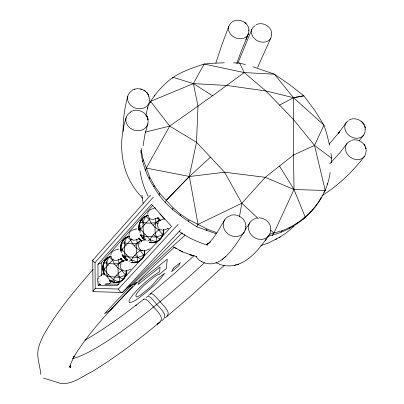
<?xml version="1.0" encoding="UTF-8"?>
<svg xmlns="http://www.w3.org/2000/svg" width="404" height="404" viewBox="0 0 404 404"><rect width="100%" height="100%" fill="white"/><g stroke="black" fill="none" stroke-linecap="round" stroke-linejoin="round"><path stroke-width="0.61" d="M233.426 62.867L239.602 63.054L244.198 72.574L265.893 90.971L279.568 105.106L293.496 97.723L274.387 74.164L252.914 66.781M110.459 280.78L109.469 280.492C112.347 282.436 116.18 283.068 119.468 281.815L119.544 277.341L118.205 273.356L117.968 267.988L118.922 263.433L118.523 259.267M103.843 274.973L103.661 271.655M132.977 262.62L131.911 262.645L134.274 262.792L137.592 262.095L137.759 257.469L136.436 253.389L136.214 247.93L137.178 243.314L136.739 239.128M159.55 239.83C157.136 241.976 153.788 242.87 150.616 242.37L152.813 242.582L156.217 241.834L156.474 237.047L155.176 232.866L154.964 227.311L155.939 222.639L155.459 218.433M122.442 280.017L122.665 279.916C119.483 282.744 114.483 283.128 110.842 280.977L110.454 281.154L107.105 276.452C106.429 269.872 104.924 262.605 109.302 256.929L110.681 256.439C103.005 258.454 100.758 268.443 104.404 274.781L104.328 273.867M122.639 255.394C122.306 256.353 130.901 263.999 124.356 258.388L125.028 256.686C124.472 250 122.846 242.632 127.295 236.865L128.694 236.37C122.589 237.976 119.377 245.046 120.811 250.919M148.334 215.478C141.521 216.554 137.506 224.22 139.087 230.633M104 273.059C102.798 270.205 102.606 266.817 103.56 263.868M110.454 281.154L113.443 279.76L114.978 276.892L116.589 275.124L119.544 277.341L123.18 279.255L124.22 278.225L125.952 275.003L126.614 270.463M128.896 261.262L131.507 259.994L133.118 257.025L134.774 255.207L137.759 257.469L141.4 259.449L142.455 258.409L144.238 255.116L144.935 250.485M158.247 223.261C153.278 221.917 147.819 224.437 142.88 222.064L139.446 223.321L140.486 229.103L150.066 239.683L156.217 241.834L158.413 240.653L161.191 238.047L162.469 235.896L163.317 233.472L163.792 229.497M121.064 251.278L120.751 247.364L121.377 244.011M123.998 278.326L125.992 273.947L126.26 270.19M331.265 162.969L331.613 158.237L330.982 153.414M139.082 227.891L139.173 224.523M142.238 258.499L144.294 254.025L144.612 250.616M160.984 238.128L163.105 233.552L163.428 229.639M143.067 145.799L145.112 133.472L147.834 123.902M120.352 264.413L120.18 266.155L120.67 268.059L121.786 269.67M125.952 275.003L119.544 277.341L107.105 276.452L103.778 273.624L104.212 269.362L103.298 263.62L103.697 263.459C104.52 260.474 106.843 257.949 109.696 256.772M138.744 244.178L138.562 245.955L139.052 247.889L140.188 249.521M147.672 214.443L147.864 212.63L148.647 211.075M366.266 151.162L365.701 147.713L366.054 148.788C364.812 142.521 357.54 138.224 351.465 140.324M121.71 252.818L122.104 249.505L121.129 243.743L121.518 243.597C122.382 240.537 124.76 237.946 127.679 236.724M140.021 232.532L140.486 229.103L149.263 219.362L149.606 218.231M330.144 172.498C325.841 204.278 298.672 229.846 267.882 236.214M97.95 278.462L97.647 280.275L97.975 282.022M110.747 255.293C110.676 251.232 115.165 250.051 118.205 248.995M239.441 216.802L241.834 203.252L265.261 177.326L293.491 154.984L314.514 145.4L323.963 125.139L314.837 110.534L303.869 95.809L289.602 84.623L274.387 74.164L244.198 72.574L204.126 64.034C190.744 68.539 176.553 72.993 166.14 82.977C158.418 90.213 151.253 98.394 147.182 108.287M145.869 115.453L147.808 107.111M99.369 284.694L99.606 283.537M257.399 217.761L241.834 203.252L224.589 172.23L210.489 157.201L189.355 176.528L198.031 224.371L196.798 226.775C180.159 216.271 163.418 204.474 153.848 186.754C146.546 175.801 142.107 163.241 140.799 150.147M127.654 96.536C124.695 107.964 122.776 119.771 123.23 131.608M126.144 117.685C117.519 143.839 120.902 174.392 139.991 195.188M150.207 102.545L150.571 101.348L193.385 83.603L226.886 85.471L265.893 90.971L293.496 97.682L303.869 95.809L293.496 97.723M154.54 96.233L154.904 95.066M120.831 248.632L120.442 248.783L122.104 249.505L130.643 240.026L131.169 238.335M215.847 63.11L221.927 44.617L228.896 26.114M141.057 152.581L141.445 151.359L141.183 148.379M103.05 268.402L102.651 268.569L104.212 269.362L112.524 260.136L112.883 259.014M142.794 161.524L143.314 159.934L141.445 151.359M112.019 307.939L111.408 309.272L109.913 310.711L104.56 313.681L115.211 302.273A174.2 24.528 -42.3 0 1 174.871 244.359L184.8 235.476M172.564 78.295L172.902 77.27L193.385 83.603L212.575 95.778L244.198 72.574M147.197 215.746C143.723 216.807 140.839 219.695 139.824 223.185L139.446 223.321M145.344 170.771L146.258 168.069L169.715 126.093L212.575 95.778M149.212 178.694L149.753 177.154L143.314 159.934M236.739 63.367L241.047 51.692L248.46 33.699M122.119 262.14L122.74 260.439L120.574 258.792L123.488 261.489L122.74 260.439L122.351 260.6L116.17 265.973L117.968 267.988L121.831 270.579L125.568 275.174M153.848 186.754L154.272 185.603L149.753 177.154M237.749 63.479L251.833 29.386M159.206 194.839L159.787 193.344L154.272 185.603M122.432 255.474L124.356 258.388L126.396 254.702L122.104 249.505M165.246 202.884L166.286 200.349L189.294 176.467L196.506 142.274L198 106.242L193.385 83.603L204.126 64.034L212.539 63.261L224.311 62.817M140.723 234.79C140.355 235.951 149.116 243.688 142.693 238.198L143.45 236.385L142.88 222.064L141.92 219.034L142.299 218.907M140.728 235.254L142.693 238.198L144.895 234.31M245.92 39.653L248.132 34.486M257.636 67.327L270.821 38.067M172.478 209.317L173.109 207.868L159.787 193.344M180.199 215.478L180.699 214.398L173.109 207.868M272.22 235.451L273.877 233.128L294.021 189.496L293.491 154.984L293.551 97.738L323.963 125.139L326.745 133.795L329.543 145.152M188.345 221.326L189.027 219.912L180.699 214.398M315.458 206.505L319.958 199.793L321.261 197.177M146.162 216.125L145.783 216.251L142.88 222.064L144.516 224.866M206.181 230.406L206.929 229.028L216.286 232.517L215.701 233.552L196.798 226.775M147.879 240.784L150.066 239.683C151.813 234.982 156.459 232.487 159.535 228.962M224.72 219.821L217.382 232.048L213.024 238.416L208.631 243.339L210.267 241.996L206.893 244.763L208.525 243.425L206.893 244.44L208.287 243.718M146.208 297.501C150 292.92 155.742 304.611 158.782 306.459C161.454 309.858 167.115 314.428 163.63 319.049A50.152 16.165 51.7 0 1 163.403 319.372A1.732 0.561 50.7 0 1 163.226 319.448L162.716 319.226M116.589 275.124L118.205 273.356L121.831 270.579L122.432 269.579M134.774 255.207L136.436 253.389L140.127 250.561L140.733 249.546M244.329 231.962C234.971 245.011 221.311 271.907 201.268 261.499M249.733 222.897L244.864 230.214M130.275 231.588C128.533 233.467 128.659 236.426 130.174 238.4M149.813 294.491L151.141 293.405L153.313 294.511L158.227 299.48L165.554 307.919L167.206 310.232L168.145 312.428L168.094 314.06L167.014 316.372A1.581 0.47 50.4 0 1 166.357 316.216M107.105 276.447L108.393 274.543M346.238 122.579L338.395 133.33L339.456 131.921L329.103 144.147M281.194 232.078L282.184 230.724C295.551 225.578 307.373 216.63 316.276 205.439M236.976 264.655C251.232 260.09 260.353 247.036 268.877 235.567M346.955 143.577L340.102 152.515L329.669 163.958M265.135 240.627L266.382 238.951M289.446 228.225L290.208 227.2M296.864 223.947L297.899 222.579M327.038 184.285L327.775 183.31M323.72 192.496L325.235 190.506L314.514 145.4L293.319 119.347L279.568 105.106M303.338 219.332L305.151 216.953L294.021 189.496L279.492 166.049M319.958 199.793L321.049 198.364M309.888 213.059L310.959 211.666M359.212 140.814L363.696 135.042M101.353 275.462L103.616 272.604M364.438 156.404C352.571 171.71 338.466 185.416 321.978 195.682M93.137 269.296C75.528 289.693 57.747 310.307 44.349 333.81C41.289 339.754 38.249 345.97 37.754 352.743C37.607 360.02 40.188 367.135 40.794 374.356M93.344 259.61L150.606 195.107M153.273 197.208L95.006 262.635L95.198 288.446C94.688 289.208 91.93 291.744 93.531 291.698M98.046 279.083L97.945 264.251L151.465 204.353L171.564 226.371L116.978 285.704L98.086 285.259L98.061 281.553M97.945 264.251L101.273 262.913L152.899 205.232M178.119 224.351L118.417 289.027L95.198 288.446M110.797 309.964C131.027 287.986 152.449 267.135 174.548 247.056M94.228 291.688L122.473 292.44L180.644 229.765M166.286 200.349L189.355 176.528L224.589 172.23L265.261 177.326L294.021 189.496L325.235 190.506M132.633 286.401C111.393 308.903 89.39 331.305 73.25 357.899L74.22 356.111L70.528 364.241L69.847 367.281L70.16 365.509L70.245 367.852L69.963 365.968M134.305 284.679L136.395 282.517M182.047 232.881L129.134 286.492L122.473 292.44M112.676 281.704L111.701 281.563L109.196 283.972L104.934 284.305M231.037 22.801C235.143 18.806 242.254 19.7 246.056 23.679L244.92 22.659M143.243 299.551C145.854 297.309 148.384 301.869 150.192 303.217C153.954 307.838 159.014 311.807 161.332 317.423C161.883 320.271 159.726 323.038 157.277 324.245L160.11 321.912C138.623 339.734 116.372 356.783 92.536 371.372C82.552 376.245 72.26 384.891 60.504 383.391L43.496 378.078M121.099 262.928L121.538 262.504M294.041 226.22L286.562 232.679L279.088 237.608M159.252 220.998C157.085 222.806 156.969 226.184 158.686 228.341M98.894 277.018L100.748 275.73M224.276 265.347L192.163 294.763L167.014 316.372M136.794 282.154L133.704 284.365L127.78 287.178A4.424 2.177 42.6 0 1 127.215 287.289L126.987 287.284M194.112 255.661L174.149 273.685L150.157 293.981M153.101 225.255L159.413 219.781L159.782 219.65L160.565 220.715L157.555 217.953L159.782 219.65M134.386 245.895L137.168 243.314M159.732 274.104L166.291 268.574L167.286 259.161L139.521 281.209L138.138 284.436L160.045 267.014L159.671 271.735L154.621 274.917A21.73 3.394 -41.8 0 0 150.096 278.321L144.829 282.734A20.841 3.257 -41.8 0 0 140.693 286.537L138.33 288.87A24.861 3.873 -41.8 0 0 136.077 291.218L135.375 291.976A22.634 3.53 -41.8 0 0 132.421 295.43C131.138 297.49 128.517 299.808 129.139 302.429A26.644 4.141 -41.9 0 0 130.537 302.606L134.285 300.99A21.887 3.389 -41.8 0 0 137.355 299.046L143.107 294.774A33.648 5.272 -41.9 0 0 145.985 292.446L152.561 286.739A21.154 3.272 -41.9 0 0 156.904 282.548A22.089 3.419 -41.9 0 0 158.222 281.194A21.008 3.247 -41.9 0 0 161.56 277.462L164.6 273.276L158.176 278.23L152.48 285.057A13.009 2.01 -41.8 0 1 149.334 288.037L141.274 294.491A14.231 2.202 -41.8 0 1 138.986 295.94L137.517 296.667A16.306 2.53 -41.8 0 1 136.244 296.965C134.633 295.016 138.254 292.021 139.319 290.274A14.453 2.252 -41.8 0 1 141.602 287.789A13.665 2.131 -41.8 0 1 144.304 285.143L153.586 277.432A14.286 2.227 -41.9 0 1 156.535 275.457A16.625 2.586 -41.8 0 1 159.747 274.089M165.196 317.882L166.105 317.125M224.074 257.868L225.705 256.51M222.043 259.57L223.67 258.217M103.298 263.62L106.444 262.62L109.565 263.65L114.372 263.958L118.917 263.423L122.351 260.6M141.774 241.38L141.006 240.319L137.178 243.314L132.552 243.864L127.639 243.597L124.417 242.617L121.129 243.743M161.605 320.852L162.509 320.104M149.066 210.706L150.535 209.504L153.959 208.373M141.557 241.466L140.627 240.466L137.168 243.304L139.461 243.925M155.929 222.629L159.413 219.781M148.419 295.39L149.288 294.688M144.016 298.945L135.35 305.757L136.264 305.04C119.811 317.685 102.964 329.932 84.906 340.203M126.396 254.702L131.507 259.994L137.592 262.095L140.637 260.237M130.729 231.179L132.164 230.28L136.259 228.805M137.592 262.095L139.905 260.878M104.212 269.362C108.328 274.563 112.342 280.841 119.468 281.815L121.735 280.629M130.133 112.105C136.623 107.55 146.849 111.802 148.076 119.665M131.679 90.511C134.658 88.532 138.602 88.188 141.93 89.441M260.772 245.677L268.579 242.915L280.366 236.875M275.755 239.516L277.003 238.799M349.031 120.049C355.146 116.488 363.969 120.776 365.226 127.669L364.888 126.553L365.499 129.406M189.027 219.912L198.031 224.371L241.834 203.252M145.783 216.251L149.263 219.362L150.354 218.867M127.295 236.865L130.643 240.026L132.254 239.294M109.302 256.929L112.524 260.136L113.585 259.656M119.468 281.815L119.857 281.639M123.18 279.255L123.563 279.078M115.387 282.3L114.994 282.477L113.443 279.76M256.091 24.705C262.12 21.71 270.357 25.664 271.619 32.325M98.086 285.259L100.384 284.244M130.871 269.064C128.497 270.054 125.856 271.791 123.21 270.67M136.572 262.433L137.971 261.933M141.4 259.449L141.779 259.292M134.274 262.792L136.789 262.337M103.778 273.624L104.171 273.457M122.008 254.268L125.028 256.686L137.759 257.469L144.238 255.116M122.947 261.383L127.189 259.615M109.161 281.366L111.297 281.174M145.687 250.52L149.677 248.874M124.356 258.388L124.745 258.232M121.634 258.504C119.074 259.509 116.15 261.373 113.388 259.898M156.217 241.834L156.585 241.683M151.904 242.466L151.53 242.617L150.066 239.683M106.03 259.378L105.631 259.54L106.444 262.62L107.964 265.428M149.222 242.188L150.616 242.37M146.122 240.35L143.46 236.391L156.474 237.047L163.029 234.679M141.38 241.097L144.829 239.754M140.001 239.415L138.814 238.653L141.006 240.319M142.693 238.198L143.067 238.052M164.287 229.972L168.175 228.472M139.728 238.451C137.198 239.395 134.33 241.077 131.638 239.653M123.917 239.415L123.528 239.562L124.417 242.617L125.992 245.425M138.915 229.76L139.107 228.321L138.724 228.457L140.486 229.103M160.736 220.074L164.1 218.862M158.848 217.63L153.06 219.443L150.793 219.044M219.337 264.277C224.695 266.16 230.669 266.564 236.133 264.883M269.175 234.381L282.184 230.724M234.275 265.428L238.845 264.105M230.113 215.504C237.269 212.822 246.016 218.685 245.91 226.432M254.868 218.534L256.964 217.973M145.233 132.133L169.715 126.093L196.506 142.274L210.489 157.201M146.98 215.822L148.167 215.534A13.812 12.135 69.4 0 0 139.026 229.8M128.467 236.451L129.628 236.178M134.416 89.193L134.825 89.102M189.37 176.457L146.258 168.069M121.831 270.579L122.942 270.483M130.643 240.026L132.552 243.864L136.214 247.93L140.127 250.561L142.359 250.374M149.263 219.362L151.237 223.205L154.964 227.311L158.923 229.987L161.736 229.77M100.677 284.628L99.465 284.719M143.885 250.899L141.642 250.52M105.601 283.891L118.953 284.194M134.492 262.701L133.017 262.817L131.507 259.994M161.974 230.164L162.549 230.189M259.272 217.822C264.676 217.973 269.786 222.064 270.725 227.467M219.099 263.792L215.958 262.873M130.931 262.297L132.133 262.549M193.289 255.742L189.804 254.682L196.839 256.631M207.636 245.183C197.536 242.122 187.82 237.582 179.199 231.477M118.922 263.433L121.18 264.024M239.602 63.054L245.374 64.6M193.122 255.687L182.845 252.01L173.735 246.996M140.617 89.001C143.93 89.799 146.96 91.93 148.495 95.011L147.657 93.612L149.061 96.404M111.701 281.563L111.055 281.275M179.477 250.394L182.739 251.955M198.031 224.371L206.929 229.028M160.125 239.102L156.474 237.047L153.464 234.734M173.68 246.965L176.311 248.672M145.516 91.344L144.026 90.329M138.294 238.092L138.981 238.587M314.514 145.4L331.613 158.237M140.759 234.35L143.45 236.385M362.403 122.377L361.146 121.256M245.092 22.816C247.45 24.654 249.031 27.512 249.051 30.532M270.675 230.139L273.877 233.128M164.494 219.079L159.863 213.979M116.17 265.973L114.372 263.958L112.524 260.136M139.779 239.496L140.627 240.466M363.398 123.543L362.343 122.326L364.211 124.846M140.127 250.561L143.864 255.272M150.571 101.348L169.715 126.093M158.923 229.987L162.661 234.825M155.58 208.454L155.858 208.838M155.308 208.065L154.762 207.287M148.172 216.403L149.318 218.044M125.038 256.697L127.704 260.55M147.101 116.69L146.273 115.327L147.101 116.69L147.945 119.533L147.672 118.185M111.075 257.065L111.959 258.651M148.132 196.268C144.198 188.274 141.314 179.745 140.026 170.917M143.137 203.424L141.976 195.127M139.138 229.679L139.34 231.007M92.996 291.622L92.748 260.312M101.273 262.913L101.353 275.811M270.468 227.982A11.494 10.156 33.1 0 1 262.716 239.254A11.494 10.156 33.1 0 1 249.248 231.633A11.494 10.156 33.1 0 1 254.505 218.948M257.5 218.296A11.494 10.156 33.1 0 1 258.484 218.271M245.688 226.407A11.534 10.257 30.8 0 1 236.582 236.507A11.534 10.257 30.8 0 1 223.841 228.184A11.534 10.257 30.8 0 1 229.664 215.943M202.005 261.539A9.842 9.807 14.2 0 1 196.137 256.479M365.019 129.174A10.726 8.812 33.5 0 1 351.404 136.961A10.726 8.812 33.5 0 1 348.263 120.725M365.953 151.54A10.847 8.984 34.5 0 1 357.484 159.646A10.847 8.984 34.5 0 1 345.965 151.581A10.847 8.984 34.5 0 1 350.758 140.9M248.687 29.694A10.499 8.494 23.9 0 1 236.072 38.057A10.499 8.494 23.9 0 1 230.856 23.26M271.241 32.537A10.448 8.428 25.3 0 1 265.377 41.996A10.448 8.428 25.3 0 1 252.747 36.542A10.448 8.428 25.3 0 1 255.247 25.634M147.808 119.407A11.287 9.716 18.2 0 1 140.935 130.351A11.287 9.716 18.2 0 1 127.159 124.725A11.287 9.716 18.2 0 1 130.482 112.332M142.496 198.218A9.701 9.191 -30 0 1 140.491 195.364M148.606 96.112A11.171 9.509 18.1 0 1 143.91 107.979A11.171 9.509 18.1 0 1 129.492 103.914A11.171 9.509 18.1 0 1 131.295 91.233M204.459 262.701A154.828 24.326 -42.3 0 1 72.457 358.651M159.792 322.316A1.586 0.556 51 0 1 159.095 322.22M126.452 270.554A13.438 11.499 66.9 0 1 109.398 280.331M104.611 274.927A13.438 11.499 66.9 0 1 111.56 256.257M120.791 258.873A13.438 11.499 66.9 0 1 123.296 261.449M122.513 292.546A4.666 2.454 67.3 0 1 118.473 289.011M130.128 284.764A4.333 2.237 70.2 0 1 129.113 286.436M95.056 262.61A4.656 1.778 19.1 0 1 93.248 259.56M104.904 274.801A13.428 11.494 66.9 0 1 104.52 274.018M122.821 260.403A13.428 11.494 66.9 0 1 123.584 261.327M126.593 272.665A13.428 11.494 66.9 0 1 125.972 275.144M139.572 242.42A8.287 7.196 68 0 1 140.082 242.945M132.229 262.469A13.61 11.807 68 0 1 131.406 262.287M144.819 253.172A13.61 11.807 68 0 1 144.632 254.03M144.778 250.571A13.62 11.812 68 0 1 131.123 262.408M126.29 259.969A13.62 11.812 68 0 1 122.619 255.626M120.907 251.005A13.62 11.812 68 0 1 129.593 236.173M139.032 238.734A13.62 11.812 68 0 1 141.582 241.334M159.004 218.751A13.802 12.13 69.4 0 1 159.863 219.619M163.433 233.578A13.802 12.13 69.4 0 1 163.181 234.421M162.544 236.007A13.802 12.13 69.4 0 1 161.953 237.087M163.6 229.563A13.812 12.135 69.4 0 1 149.167 242.122M144.652 239.794A13.812 12.135 69.4 0 1 140.708 235.032M157.777 218.044A13.812 12.135 69.4 0 1 160.378 220.66M121.927 258.242A5.045 4.348 68.1 0 1 121.074 258.252M117.892 249.435A5.045 4.348 68.1 0 1 118.221 249.152M127.149 259.954A5.055 4.368 66.8 0 1 127.482 259.651M139.663 238.229A5.116 4.464 69.3 0 1 139.218 238.214M136.002 229.275A5.116 4.464 69.3 0 1 136.34 228.982M168.463 228.24A5.196 4.611 69.4 0 1 167.564 228.265M164.302 219.17A5.196 4.611 69.4 0 1 164.65 218.872M185.083 234.537A52.858 51.242 2.3 0 1 184.633 234.31M182.871 233.366A52.858 51.242 2.3 0 1 182.436 233.118M173.346 268.216L171.639 271.589L178.613 265.989L180.376 262.58L173.346 268.216M147.728 93.718L146.652 92.395L147.728 93.718M365.004 145.915L364.171 144.617L365.004 145.915"/></g></svg>
